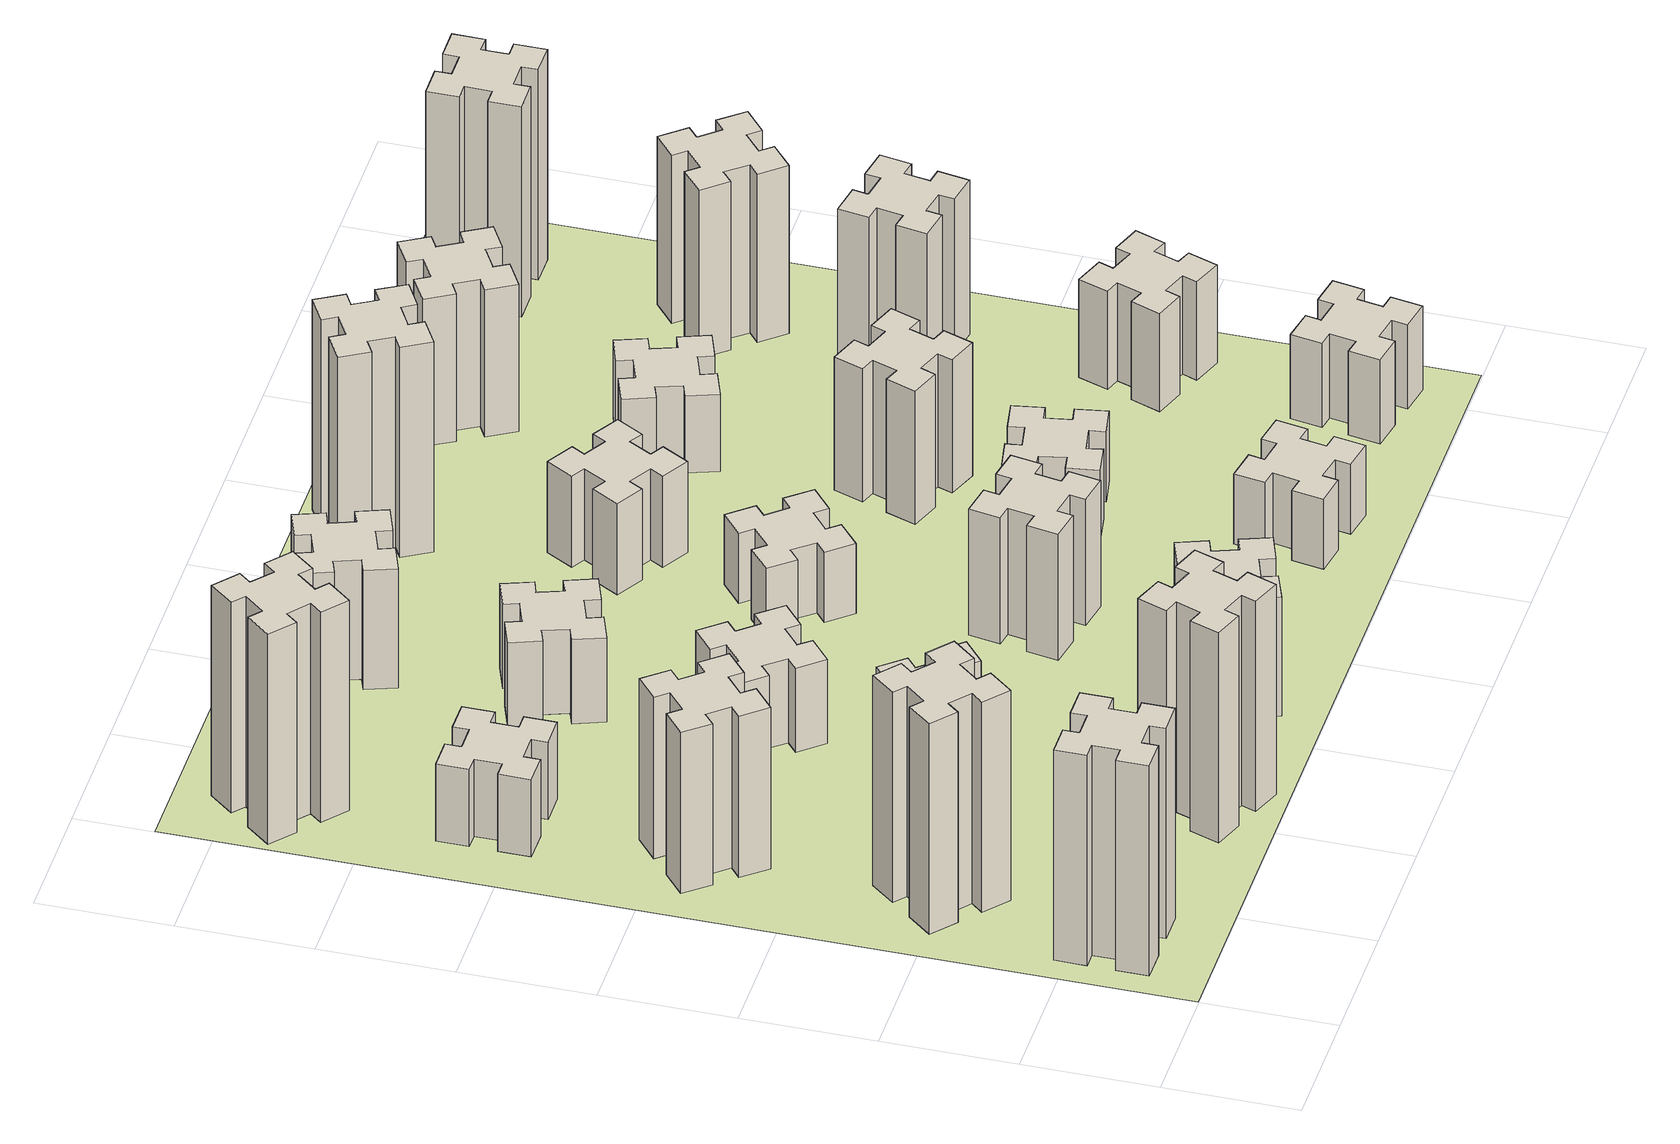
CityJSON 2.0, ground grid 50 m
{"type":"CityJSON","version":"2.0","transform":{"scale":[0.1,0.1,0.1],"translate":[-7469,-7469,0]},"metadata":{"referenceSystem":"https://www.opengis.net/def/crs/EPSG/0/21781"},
"CityObjects":{
"building1":{"type":"Building","attributes":{"class":"1000","function":"1000","usage":"1000","yearOfConstruction":2016,"roofType":"1000","measuredHeight":90,"storeysAboveGround":30,"storeysBelowGround":0},"geometry":[{"type":"Solid","lod":"1","boundaries":[[[[0,1,2,3,4,5,6,7,8,9,10,11,12,13,14,15,16,17,18,19]],[[17,16,20,21]],[[16,15,22,20]],[[15,14,23,22]],[[14,13,24,23]],[[13,12,25,24]],[[12,11,26,25]],[[11,10,27,26]],[[10,9,28,27]],[[9,8,29,28]],[[8,7,30,29]],[[7,6,31,30]],[[6,5,32,31]],[[5,4,33,32]],[[4,3,34,33]],[[3,2,35,34]],[[2,1,36,35]],[[1,0,37,36]],[[0,19,38,37]],[[19,18,39,38]],[[18,17,21,39]],[[24,25,26,27,28,29,30,31,32,33,34,35,36,37,38,39,21,20,22,23]]]]}]},
"building2":{"type":"Building","attributes":{"class":"1000","function":"1000","usage":"1000","yearOfConstruction":2016,"roofType":"1000","measuredHeight":90,"storeysAboveGround":30,"storeysBelowGround":0},"geometry":[{"type":"Solid","lod":"1","boundaries":[[[[40,41,42,43,44,45,46,47,48,49,50,51,52,53,54,55,56,57,58,59]],[[57,56,60,61]],[[56,55,62,60]],[[55,54,63,62]],[[54,53,64,63]],[[53,52,65,64]],[[52,51,66,65]],[[51,50,67,66]],[[50,49,68,67]],[[49,48,69,68]],[[48,47,70,69]],[[47,46,71,70]],[[46,45,72,71]],[[45,44,73,72]],[[44,43,74,73]],[[43,42,75,74]],[[42,41,76,75]],[[41,40,77,76]],[[40,59,78,77]],[[59,58,79,78]],[[58,57,61,79]],[[64,65,66,67,68,69,70,71,72,73,74,75,76,77,78,79,61,60,62,63]]]]}]},
"building3":{"type":"Building","attributes":{"class":"1000","function":"1000","usage":"1000","yearOfConstruction":2016,"roofType":"1000","measuredHeight":69,"storeysAboveGround":30,"storeysBelowGround":0},"geometry":[{"type":"Solid","lod":"1","boundaries":[[[[80,81,82,83,84,85,86,87,88,89,90,91,92,93,94,95,96,97,98,99]],[[97,96,100,101]],[[96,95,102,100]],[[95,94,103,102]],[[94,93,104,103]],[[93,92,105,104]],[[92,91,106,105]],[[91,90,107,106]],[[90,89,108,107]],[[89,88,109,108]],[[88,87,110,109]],[[87,86,111,110]],[[86,85,112,111]],[[85,84,113,112]],[[84,83,114,113]],[[83,82,115,114]],[[82,81,116,115]],[[81,80,117,116]],[[80,99,118,117]],[[99,98,119,118]],[[98,97,101,119]],[[104,105,106,107,108,109,110,111,112,113,114,115,116,117,118,119,101,100,102,103]]]]}]},
"building4":{"type":"Building","attributes":{"class":"1000","function":"1000","usage":"1000","yearOfConstruction":2016,"roofType":"1000","measuredHeight":33,"storeysAboveGround":30,"storeysBelowGround":0},"geometry":[{"type":"Solid","lod":"1","boundaries":[[[[120,121,122,123,124,125,126,127,128,129,130,131,132,133,134,135,136,137,138,139]],[[137,136,140,141]],[[136,135,142,140]],[[135,134,143,142]],[[134,133,144,143]],[[133,132,145,144]],[[132,131,146,145]],[[131,130,147,146]],[[130,129,148,147]],[[129,128,149,148]],[[128,127,150,149]],[[127,126,151,150]],[[126,125,152,151]],[[125,124,153,152]],[[124,123,154,153]],[[123,122,155,154]],[[122,121,156,155]],[[121,120,157,156]],[[120,139,158,157]],[[139,138,159,158]],[[138,137,141,159]],[[144,145,146,147,148,149,150,151,152,153,154,155,156,157,158,159,141,140,142,143]]]]}]},
"building5":{"type":"Building","attributes":{"class":"1000","function":"1000","usage":"1000","yearOfConstruction":2016,"roofType":"1000","measuredHeight":90,"storeysAboveGround":30,"storeysBelowGround":0},"geometry":[{"type":"Solid","lod":"1","boundaries":[[[[160,161,162,163,164,165,166,167,168,169,170,171,172,173,174,175,176,177,178,179]],[[177,176,180,181]],[[176,175,182,180]],[[175,174,183,182]],[[174,173,184,183]],[[173,172,185,184]],[[172,171,186,185]],[[171,170,187,186]],[[170,169,188,187]],[[169,168,189,188]],[[168,167,190,189]],[[167,166,191,190]],[[166,165,192,191]],[[165,164,193,192]],[[164,163,194,193]],[[163,162,195,194]],[[162,161,196,195]],[[161,160,197,196]],[[160,179,198,197]],[[179,178,199,198]],[[178,177,181,199]],[[184,185,186,187,188,189,190,191,192,193,194,195,196,197,198,199,181,180,182,183]]]]}]},
"building6":{"type":"Building","attributes":{"class":"1000","function":"1000","usage":"1000","yearOfConstruction":2016,"roofType":"1000","measuredHeight":90,"storeysAboveGround":30,"storeysBelowGround":0},"geometry":[{"type":"Solid","lod":"1","boundaries":[[[[200,201,202,203,204,205,206,207,208,209,210,211,212,213,214,215,216,217,218,219]],[[217,216,220,221]],[[216,215,222,220]],[[215,214,223,222]],[[214,213,224,223]],[[213,212,225,224]],[[212,211,226,225]],[[211,210,227,226]],[[210,209,228,227]],[[209,208,229,228]],[[208,207,230,229]],[[207,206,231,230]],[[206,205,232,231]],[[205,204,233,232]],[[204,203,234,233]],[[203,202,235,234]],[[202,201,236,235]],[[201,200,237,236]],[[200,219,238,237]],[[219,218,239,238]],[[218,217,221,239]],[[224,225,226,227,228,229,230,231,232,233,234,235,236,237,238,239,221,220,222,223]]]]}]},
"building7":{"type":"Building","attributes":{"class":"1000","function":"1000","usage":"1000","yearOfConstruction":2016,"roofType":"1000","measuredHeight":33,"storeysAboveGround":30,"storeysBelowGround":0},"geometry":[{"type":"Solid","lod":"1","boundaries":[[[[240,241,242,243,244,245,246,247,248,249,250,251,252,253,254,255,256,257,258,259]],[[257,256,260,261]],[[256,255,262,260]],[[255,254,263,262]],[[254,253,264,263]],[[253,252,265,264]],[[252,251,266,265]],[[251,250,267,266]],[[250,249,268,267]],[[249,248,269,268]],[[248,247,270,269]],[[247,246,271,270]],[[246,245,272,271]],[[245,244,273,272]],[[244,243,274,273]],[[243,242,275,274]],[[242,241,276,275]],[[241,240,277,276]],[[240,259,278,277]],[[259,258,279,278]],[[258,257,261,279]],[[264,265,266,267,268,269,270,271,272,273,274,275,276,277,278,279,261,260,262,263]]]]}]},
"building8":{"type":"Building","attributes":{"class":"1000","function":"1000","usage":"1000","yearOfConstruction":2016,"roofType":"1000","measuredHeight":36,"storeysAboveGround":30,"storeysBelowGround":0},"geometry":[{"type":"Solid","lod":"1","boundaries":[[[[280,281,282,283,284,285,286,287,288,289,290,291,292,293,294,295,296,297,298,299]],[[297,296,300,301]],[[296,295,302,300]],[[295,294,303,302]],[[294,293,304,303]],[[293,292,305,304]],[[292,291,306,305]],[[291,290,307,306]],[[290,289,308,307]],[[289,288,309,308]],[[288,287,310,309]],[[287,286,311,310]],[[286,285,312,311]],[[285,284,313,312]],[[284,283,314,313]],[[283,282,315,314]],[[282,281,316,315]],[[281,280,317,316]],[[280,299,318,317]],[[299,298,319,318]],[[298,297,301,319]],[[304,305,306,307,308,309,310,311,312,313,314,315,316,317,318,319,301,300,302,303]]]]}]},
"building9":{"type":"Building","attributes":{"class":"1000","function":"1000","usage":"1000","yearOfConstruction":2016,"roofType":"1000","measuredHeight":51,"storeysAboveGround":30,"storeysBelowGround":0},"geometry":[{"type":"Solid","lod":"1","boundaries":[[[[320,321,322,323,324,325,326,327,328,329,330,331,332,333,334,335,336,337,338,339]],[[337,336,340,341]],[[336,335,342,340]],[[335,334,343,342]],[[334,333,344,343]],[[333,332,345,344]],[[332,331,346,345]],[[331,330,347,346]],[[330,329,348,347]],[[329,328,349,348]],[[328,327,350,349]],[[327,326,351,350]],[[326,325,352,351]],[[325,324,353,352]],[[324,323,354,353]],[[323,322,355,354]],[[322,321,356,355]],[[321,320,357,356]],[[320,339,358,357]],[[339,338,359,358]],[[338,337,341,359]],[[344,345,346,347,348,349,350,351,352,353,354,355,356,357,358,359,341,340,342,343]]]]}]},
"building10":{"type":"Building","attributes":{"class":"1000","function":"1000","usage":"1000","yearOfConstruction":2016,"roofType":"1000","measuredHeight":36,"storeysAboveGround":30,"storeysBelowGround":0},"geometry":[{"type":"Solid","lod":"1","boundaries":[[[[360,361,362,363,364,365,366,367,368,369,370,371,372,373,374,375,376,377,378,379]],[[377,376,380,381]],[[376,375,382,380]],[[375,374,383,382]],[[374,373,384,383]],[[373,372,385,384]],[[372,371,386,385]],[[371,370,387,386]],[[370,369,388,387]],[[369,368,389,388]],[[368,367,390,389]],[[367,366,391,390]],[[366,365,392,391]],[[365,364,393,392]],[[364,363,394,393]],[[363,362,395,394]],[[362,361,396,395]],[[361,360,397,396]],[[360,379,398,397]],[[379,378,399,398]],[[378,377,381,399]],[[384,385,386,387,388,389,390,391,392,393,394,395,396,397,398,399,381,380,382,383]]]]}]},
"building11":{"type":"Building","attributes":{"class":"1000","function":"1000","usage":"1000","yearOfConstruction":2016,"roofType":"1000","measuredHeight":51,"storeysAboveGround":30,"storeysBelowGround":0},"geometry":[{"type":"Solid","lod":"1","boundaries":[[[[400,401,402,403,404,405,406,407,408,409,410,411,412,413,414,415,416,417,418,419]],[[417,416,420,421]],[[416,415,422,420]],[[415,414,423,422]],[[414,413,424,423]],[[413,412,425,424]],[[412,411,426,425]],[[411,410,427,426]],[[410,409,428,427]],[[409,408,429,428]],[[408,407,430,429]],[[407,406,431,430]],[[406,405,432,431]],[[405,404,433,432]],[[404,403,434,433]],[[403,402,435,434]],[[402,401,436,435]],[[401,400,437,436]],[[400,419,438,437]],[[419,418,439,438]],[[418,417,421,439]],[[424,425,426,427,428,429,430,431,432,433,434,435,436,437,438,439,421,420,422,423]]]]}]},
"building12":{"type":"Building","attributes":{"class":"1000","function":"1000","usage":"1000","yearOfConstruction":2016,"roofType":"1000","measuredHeight":54,"storeysAboveGround":30,"storeysBelowGround":0},"geometry":[{"type":"Solid","lod":"1","boundaries":[[[[440,441,442,443,444,445,446,447,448,449,450,451,452,453,454,455,456,457,458,459]],[[457,456,460,461]],[[456,455,462,460]],[[455,454,463,462]],[[454,453,464,463]],[[453,452,465,464]],[[452,451,466,465]],[[451,450,467,466]],[[450,449,468,467]],[[449,448,469,468]],[[448,447,470,469]],[[447,446,471,470]],[[446,445,472,471]],[[445,444,473,472]],[[444,443,474,473]],[[443,442,475,474]],[[442,441,476,475]],[[441,440,477,476]],[[440,459,478,477]],[[459,458,479,478]],[[458,457,461,479]],[[464,465,466,467,468,469,470,471,472,473,474,475,476,477,478,479,461,460,462,463]]]]}]},
"building13":{"type":"Building","attributes":{"class":"1000","function":"1000","usage":"1000","yearOfConstruction":2016,"roofType":"1000","measuredHeight":30,"storeysAboveGround":30,"storeysBelowGround":0},"geometry":[{"type":"Solid","lod":"1","boundaries":[[[[480,481,482,483,484,485,486,487,488,489,490,491,492,493,494,495,496,497,498,499]],[[497,496,500,501]],[[496,495,502,500]],[[495,494,503,502]],[[494,493,504,503]],[[493,492,505,504]],[[492,491,506,505]],[[491,490,507,506]],[[490,489,508,507]],[[489,488,509,508]],[[488,487,510,509]],[[487,486,511,510]],[[486,485,512,511]],[[485,484,513,512]],[[484,483,514,513]],[[483,482,515,514]],[[482,481,516,515]],[[481,480,517,516]],[[480,499,518,517]],[[499,498,519,518]],[[498,497,501,519]],[[504,505,506,507,508,509,510,511,512,513,514,515,516,517,518,519,501,500,502,503]]]]}]},
"building14":{"type":"Building","attributes":{"class":"1000","function":"1000","usage":"1000","yearOfConstruction":2016,"roofType":"1000","measuredHeight":39,"storeysAboveGround":30,"storeysBelowGround":0},"geometry":[{"type":"Solid","lod":"1","boundaries":[[[[520,521,522,523,524,525,526,527,528,529,530,531,532,533,534,535,536,537,538,539]],[[537,536,540,541]],[[536,535,542,540]],[[535,534,543,542]],[[534,533,544,543]],[[533,532,545,544]],[[532,531,546,545]],[[531,530,547,546]],[[530,529,548,547]],[[529,528,549,548]],[[528,527,550,549]],[[527,526,551,550]],[[526,525,552,551]],[[525,524,553,552]],[[524,523,554,553]],[[523,522,555,554]],[[522,521,556,555]],[[521,520,557,556]],[[520,539,558,557]],[[539,538,559,558]],[[538,537,541,559]],[[544,545,546,547,548,549,550,551,552,553,554,555,556,557,558,559,541,540,542,543]]]]}]},
"building15":{"type":"Building","attributes":{"class":"1000","function":"1000","usage":"1000","yearOfConstruction":2016,"roofType":"1000","measuredHeight":30,"storeysAboveGround":30,"storeysBelowGround":0},"geometry":[{"type":"Solid","lod":"1","boundaries":[[[[560,561,562,563,564,565,566,567,568,569,570,571,572,573,574,575,576,577,578,579]],[[577,576,580,581]],[[576,575,582,580]],[[575,574,583,582]],[[574,573,584,583]],[[573,572,585,584]],[[572,571,586,585]],[[571,570,587,586]],[[570,569,588,587]],[[569,568,589,588]],[[568,567,590,589]],[[567,566,591,590]],[[566,565,592,591]],[[565,564,593,592]],[[564,563,594,593]],[[563,562,595,594]],[[562,561,596,595]],[[561,560,597,596]],[[560,579,598,597]],[[579,578,599,598]],[[578,577,581,599]],[[584,585,586,587,588,589,590,591,592,593,594,595,596,597,598,599,581,580,582,583]]]]}]},
"building16":{"type":"Building","attributes":{"class":"1000","function":"1000","usage":"1000","yearOfConstruction":2016,"roofType":"1000","measuredHeight":90,"storeysAboveGround":30,"storeysBelowGround":0},"geometry":[{"type":"Solid","lod":"1","boundaries":[[[[600,601,602,603,604,605,606,607,608,609,610,611,612,613,614,615,616,617,618,619]],[[617,616,620,621]],[[616,615,622,620]],[[615,614,623,622]],[[614,613,624,623]],[[613,612,625,624]],[[612,611,626,625]],[[611,610,627,626]],[[610,609,628,627]],[[609,608,629,628]],[[608,607,630,629]],[[607,606,631,630]],[[606,605,632,631]],[[605,604,633,632]],[[604,603,634,633]],[[603,602,635,634]],[[602,601,636,635]],[[601,600,637,636]],[[600,619,638,637]],[[619,618,639,638]],[[618,617,621,639]],[[624,625,626,627,628,629,630,631,632,633,634,635,636,637,638,639,621,620,622,623]]]]}]},
"building17":{"type":"Building","attributes":{"class":"1000","function":"1000","usage":"1000","yearOfConstruction":2016,"roofType":"1000","measuredHeight":30,"storeysAboveGround":30,"storeysBelowGround":0},"geometry":[{"type":"Solid","lod":"1","boundaries":[[[[640,641,642,643,644,645,646,647,648,649,650,651,652,653,654,655,656,657,658,659]],[[657,656,660,661]],[[656,655,662,660]],[[655,654,663,662]],[[654,653,664,663]],[[653,652,665,664]],[[652,651,666,665]],[[651,650,667,666]],[[650,649,668,667]],[[649,648,669,668]],[[648,647,670,669]],[[647,646,671,670]],[[646,645,672,671]],[[645,644,673,672]],[[644,643,674,673]],[[643,642,675,674]],[[642,641,676,675]],[[641,640,677,676]],[[640,659,678,677]],[[659,658,679,678]],[[658,657,661,679]],[[664,665,666,667,668,669,670,671,672,673,674,675,676,677,678,679,661,660,662,663]]]]}]},
"building18":{"type":"Building","attributes":{"class":"1000","function":"1000","usage":"1000","yearOfConstruction":2016,"roofType":"1000","measuredHeight":57,"storeysAboveGround":30,"storeysBelowGround":0},"geometry":[{"type":"Solid","lod":"1","boundaries":[[[[680,681,682,683,684,685,686,687,688,689,690,691,692,693,694,695,696,697,698,699]],[[697,696,700,701]],[[696,695,702,700]],[[695,694,703,702]],[[694,693,704,703]],[[693,692,705,704]],[[692,691,706,705]],[[691,690,707,706]],[[690,689,708,707]],[[689,688,709,708]],[[688,687,710,709]],[[687,686,711,710]],[[686,685,712,711]],[[685,684,713,712]],[[684,683,714,713]],[[683,682,715,714]],[[682,681,716,715]],[[681,680,717,716]],[[680,699,718,717]],[[699,698,719,718]],[[698,697,701,719]],[[704,705,706,707,708,709,710,711,712,713,714,715,716,717,718,719,701,700,702,703]]]]}]},
"building19":{"type":"Building","attributes":{"class":"1000","function":"1000","usage":"1000","yearOfConstruction":2016,"roofType":"1000","measuredHeight":33,"storeysAboveGround":30,"storeysBelowGround":0},"geometry":[{"type":"Solid","lod":"1","boundaries":[[[[720,721,722,723,724,725,726,727,728,729,730,731,732,733,734,735,736,737,738,739]],[[737,736,740,741]],[[736,735,742,740]],[[735,734,743,742]],[[734,733,744,743]],[[733,732,745,744]],[[732,731,746,745]],[[731,730,747,746]],[[730,729,748,747]],[[729,728,749,748]],[[728,727,750,749]],[[727,726,751,750]],[[726,725,752,751]],[[725,724,753,752]],[[724,723,754,753]],[[723,722,755,754]],[[722,721,756,755]],[[721,720,757,756]],[[720,739,758,757]],[[739,738,759,758]],[[738,737,741,759]],[[744,745,746,747,748,749,750,751,752,753,754,755,756,757,758,759,741,740,742,743]]]]}]},
"building20":{"type":"Building","attributes":{"class":"1000","function":"1000","usage":"1000","yearOfConstruction":2016,"roofType":"1000","measuredHeight":36,"storeysAboveGround":30,"storeysBelowGround":0},"geometry":[{"type":"Solid","lod":"1","boundaries":[[[[760,761,762,763,764,765,766,767,768,769,770,771,772,773,774,775,776,777,778,779]],[[777,776,780,781]],[[776,775,782,780]],[[775,774,783,782]],[[774,773,784,783]],[[773,772,785,784]],[[772,771,786,785]],[[771,770,787,786]],[[770,769,788,787]],[[769,768,789,788]],[[768,767,790,789]],[[767,766,791,790]],[[766,765,792,791]],[[765,764,793,792]],[[764,763,794,793]],[[763,762,795,794]],[[762,761,796,795]],[[761,760,797,796]],[[760,779,798,797]],[[779,778,799,798]],[[778,777,781,799]],[[784,785,786,787,788,789,790,791,792,793,794,795,796,797,798,799,781,780,782,783]]]]}]},
"building21":{"type":"Building","attributes":{"class":"1000","function":"1000","usage":"1000","yearOfConstruction":2016,"roofType":"1000","measuredHeight":63,"storeysAboveGround":30,"storeysBelowGround":0},"geometry":[{"type":"Solid","lod":"1","boundaries":[[[[800,801,802,803,804,805,806,807,808,809,810,811,812,813,814,815,816,817,818,819]],[[817,816,820,821]],[[816,815,822,820]],[[815,814,823,822]],[[814,813,824,823]],[[813,812,825,824]],[[812,811,826,825]],[[811,810,827,826]],[[810,809,828,827]],[[809,808,829,828]],[[808,807,830,829]],[[807,806,831,830]],[[806,805,832,831]],[[805,804,833,832]],[[804,803,834,833]],[[803,802,835,834]],[[802,801,836,835]],[[801,800,837,836]],[[800,819,838,837]],[[819,818,839,838]],[[818,817,821,839]],[[824,825,826,827,828,829,830,831,832,833,834,835,836,837,838,839,821,820,822,823]]]]}]},
"building22":{"type":"Building","attributes":{"class":"1000","function":"1000","usage":"1000","yearOfConstruction":2016,"roofType":"1000","measuredHeight":42,"storeysAboveGround":30,"storeysBelowGround":0},"geometry":[{"type":"Solid","lod":"1","boundaries":[[[[840,841,842,843,844,845,846,847,848,849,850,851,852,853,854,855,856,857,858,859]],[[857,856,860,861]],[[856,855,862,860]],[[855,854,863,862]],[[854,853,864,863]],[[853,852,865,864]],[[852,851,866,865]],[[851,850,867,866]],[[850,849,868,867]],[[849,848,869,868]],[[848,847,870,869]],[[847,846,871,870]],[[846,845,872,871]],[[845,844,873,872]],[[844,843,874,873]],[[843,842,875,874]],[[842,841,876,875]],[[841,840,877,876]],[[840,859,878,877]],[[859,858,879,878]],[[858,857,861,879]],[[864,865,866,867,868,869,870,871,872,873,874,875,876,877,878,879,861,860,862,863]]]]}]},
"building23":{"type":"Building","attributes":{"class":"1000","function":"1000","usage":"1000","yearOfConstruction":2016,"roofType":"1000","measuredHeight":66,"storeysAboveGround":30,"storeysBelowGround":0},"geometry":[{"type":"Solid","lod":"1","boundaries":[[[[880,881,882,883,884,885,886,887,888,889,890,891,892,893,894,895,896,897,898,899]],[[897,896,900,901]],[[896,895,902,900]],[[895,894,903,902]],[[894,893,904,903]],[[893,892,905,904]],[[892,891,906,905]],[[891,890,907,906]],[[890,889,908,907]],[[889,888,909,908]],[[888,887,910,909]],[[887,886,911,910]],[[886,885,912,911]],[[885,884,913,912]],[[884,883,914,913]],[[883,882,915,914]],[[882,881,916,915]],[[881,880,917,916]],[[880,899,918,917]],[[899,898,919,918]],[[898,897,901,919]],[[904,905,906,907,908,909,910,911,912,913,914,915,916,917,918,919,901,900,902,903]]]]}]},
"building24":{"type":"Building","attributes":{"class":"1000","function":"1000","usage":"1000","yearOfConstruction":2016,"roofType":"1000","measuredHeight":72,"storeysAboveGround":30,"storeysBelowGround":0},"geometry":[{"type":"Solid","lod":"1","boundaries":[[[[920,921,922,923,924,925,926,927,928,929,930,931,932,933,934,935,936,937,938,939]],[[937,936,940,941]],[[936,935,942,940]],[[935,934,943,942]],[[934,933,944,943]],[[933,932,945,944]],[[932,931,946,945]],[[931,930,947,946]],[[930,929,948,947]],[[929,928,949,948]],[[928,927,950,949]],[[927,926,951,950]],[[926,925,952,951]],[[925,924,953,952]],[[924,923,954,953]],[[923,922,955,954]],[[922,921,956,955]],[[921,920,957,956]],[[920,939,958,957]],[[939,938,959,958]],[[938,937,941,959]],[[944,945,946,947,948,949,950,951,952,953,954,955,956,957,958,959,941,940,942,943]]]]}]},
"building25":{"type":"Building","attributes":{"class":"1000","function":"1000","usage":"1000","yearOfConstruction":2016,"roofType":"1000","measuredHeight":90,"storeysAboveGround":30,"storeysBelowGround":0},"geometry":[{"type":"Solid","lod":"1","boundaries":[[[[960,961,962,963,964,965,966,967,968,969,970,971,972,973,974,975,976,977,978,979]],[[977,976,980,981]],[[976,975,982,980]],[[975,974,983,982]],[[974,973,984,983]],[[973,972,985,984]],[[972,971,986,985]],[[971,970,987,986]],[[970,969,988,987]],[[969,968,989,988]],[[968,967,990,989]],[[967,966,991,990]],[[966,965,992,991]],[[965,964,993,992]],[[964,963,994,993]],[[963,962,995,994]],[[962,961,996,995]],[[961,960,997,996]],[[960,979,998,997]],[[979,978,999,998]],[[978,977,981,999]],[[984,985,986,987,988,989,990,991,992,993,994,995,996,997,998,999,981,980,982,983]]]]}]},
"landuse1":{"type":"LandUse","attributes":{"name":"plot1","function":"1010"},"geometry":[{"type":"MultiSurface","lod":"1","boundaries":[[[1000,1001,1002,1003]]]}]}
},
"vertices":[
[165,425,0],[165,325,0],[105,325,0],[105,205,0],[225,205,0],[225,265,0],[325,265,0],[325,205,0],[445,205,0],[445,325,0],[385,325,0],[385,425,0],[445,425,0],[445,545,0],[325,545,0],[325,485,0],[225,485,0],[225,545,0],[105,545,0],[105,425,0],[225,485,900],[225,545,900],[325,485,900],[325,545,900],[445,545,900],[445,425,900],[385,425,900],[385,325,900],[445,325,900],[445,205,900],[325,205,900],[325,265,900],[225,265,900],[225,205,900],[105,205,900],[105,325,900],[165,325,900],[165,425,900],[105,425,900],[105,545,900],
[484,1067,0],[408,1132,0],[446,1178,0],[354,1255,0],[277,1163,0],[323,1124,0],[259,1048,0],[213,1086,0],[136,994,0],[228,917,0],[266,963,0],[343,899,0],[304,853,0],[396,776,0],[473,868,0],[427,906,0],[492,983,0],[538,944,0],[615,1036,0],[523,1113,0],[492,983,900],[538,944,900],[427,906,900],[473,868,900],[396,776,900],[304,853,900],[343,899,900],[266,963,900],[228,917,900],[136,994,900],[213,1086,900],[259,1048,900],[323,1124,900],[277,1163,900],[354,1255,900],[446,1178,900],[408,1132,900],[484,1067,900],[523,1113,900],[615,1036,900],
[492,1888,0],[427,1964,0],[473,2003,0],[396,2095,0],[304,2018,0],[343,1972,0],[266,1907,0],[228,1953,0],[136,1876,0],[213,1784,0],[259,1823,0],[323,1746,0],[277,1708,0],[354,1616,0],[446,1693,0],[408,1739,0],[484,1803,0],[523,1757,0],[615,1834,0],[538,1926,0],[484,1803,690],[523,1757,690],[408,1739,690],[446,1693,690],[354,1616,690],[277,1708,690],[323,1746,690],[259,1823,690],[213,1784,690],[136,1876,690],[228,1953,690],[266,1907,690],[343,1972,690],[304,2018,690],[396,2095,690],[473,2003,690],[427,1964,690],[492,1888,690],[538,1926,690],[615,1834,690],
[485,2545,0],[485,2645,0],[545,2645,0],[545,2765,0],[425,2765,0],[425,2705,0],[325,2705,0],[325,2765,0],[205,2765,0],[205,2645,0],[265,2645,0],[265,2545,0],[205,2545,0],[205,2425,0],[325,2425,0],[325,2485,0],[425,2485,0],[425,2425,0],[545,2425,0],[545,2545,0],[425,2485,330],[425,2425,330],[325,2485,330],[325,2425,330],[205,2425,330],[205,2545,330],[265,2545,330],[265,2645,330],[205,2645,330],[205,2765,330],[325,2765,330],[325,2705,330],[425,2705,330],[425,2765,330],[545,2765,330],[545,2645,330],[485,2645,330],[485,2545,330],[545,2545,330],[545,2425,330],
[1029,360,0],[995,266,0],[939,287,0],[897,174,0],[1010,133,0],[1031,189,0],[1125,155,0],[1104,99,0],[1217,57,0],[1258,170,0],[1202,191,0],[1236,285,0],[1292,264,0],[1333,377,0],[1220,418,0],[1200,362,0],[1106,396,0],[1127,452,0],[1014,493,0],[973,380,0],[1106,396,900],[1127,452,900],[1200,362,900],[1220,418,900],[1333,377,900],[1292,264,900],[1236,285,900],[1202,191,900],[1258,170,900],[1217,57,900],[1104,99,900],[1125,155,900],[1031,189,900],[1010,133,900],[897,174,900],[939,287,900],[995,266,900],[1029,360,900],[973,380,900],[1014,493,900],
[384,3387,0],[308,3452,0],[346,3498,0],[254,3575,0],[177,3483,0],[223,3444,0],[159,3368,0],[113,3406,0],[36,3314,0],[128,3237,0],[166,3283,0],[243,3219,0],[204,3173,0],[296,3096,0],[373,3188,0],[327,3226,0],[392,3303,0],[438,3264,0],[515,3356,0],[423,3433,0],[392,3303,900],[438,3264,900],[327,3226,900],[373,3188,900],[296,3096,900],[204,3173,900],[243,3219,900],[166,3283,900],[128,3237,900],[36,3314,900],[113,3406,900],[159,3368,900],[223,3444,900],[177,3483,900],[254,3575,900],[346,3498,900],[308,3452,900],[384,3387,900],[423,3433,900],[515,3356,900],
[1083,1332,0],[1006,1267,0],[968,1313,0],[876,1236,0],[953,1144,0],[999,1183,0],[1063,1106,0],[1017,1068,0],[1094,976,0],[1186,1053,0],[1148,1099,0],[1224,1163,0],[1263,1117,0],[1355,1194,0],[1278,1286,0],[1232,1248,0],[1167,1324,0],[1213,1363,0],[1136,1455,0],[1044,1378,0],[1167,1324,330],[1213,1363,330],[1232,1248,330],[1278,1286,330],[1355,1194,330],[1263,1117,330],[1224,1163,330],[1148,1099,330],[1186,1053,330],[1094,976,330],[1017,1068,330],[1063,1106,330],[999,1183,330],[953,1144,330],[876,1236,330],[968,1313,330],[1006,1267,330],[1083,1332,330],[1044,1378,330],[1136,1455,330],
[1083,1972,0],[1006,1907,0],[968,1953,0],[876,1876,0],[953,1784,0],[999,1823,0],[1063,1746,0],[1017,1708,0],[1094,1616,0],[1186,1693,0],[1148,1739,0],[1224,1803,0],[1263,1757,0],[1355,1834,0],[1278,1926,0],[1232,1888,0],[1167,1964,0],[1213,2003,0],[1136,2095,0],[1044,2018,0],[1167,1964,360],[1213,2003,360],[1232,1888,360],[1278,1926,360],[1355,1834,360],[1263,1757,360],[1224,1803,360],[1148,1739,360],[1186,1693,360],[1094,1616,360],[1017,1708,360],[1063,1746,360],[999,1823,360],[953,1784,360],[876,1876,360],[968,1953,360],[1006,1907,360],[1083,1972,360],[1044,2018,360],[1136,2095,360],
[1765,496,0],[1671,462,0],[1650,518,0],[1537,477,0],[1579,364,0],[1635,385,0],[1669,291,0],[1613,270,0],[1654,157,0],[1767,199,0],[1746,255,0],[1840,289,0],[1860,233,0],[1973,274,0],[1932,387,0],[1876,366,0],[1842,460,0],[1898,480,0],[1857,593,0],[1744,552,0],[1842,460,510],[1898,480,510],[1876,366,510],[1932,387,510],[1973,274,510],[1860,233,510],[1840,289,510],[1746,255,510],[1767,199,510],[1654,157,510],[1613,270,510],[1669,291,510],[1635,385,510],[1579,364,510],[1537,477,510],[1650,518,510],[1671,462,510],[1765,496,510],[1744,552,510],[1857,593,510],
[1106,2475,0],[1200,2509,0],[1220,2453,0],[1333,2494,0],[1292,2607,0],[1236,2586,0],[1202,2680,0],[1258,2700,0],[1217,2813,0],[1104,2772,0],[1125,2716,0],[1031,2682,0],[1010,2738,0],[897,2697,0],[939,2584,0],[995,2605,0],[1029,2511,0],[973,2490,0],[1014,2377,0],[1127,2419,0],[1029,2511,360],[973,2490,360],[995,2605,360],[939,2584,360],[897,2697,360],[1010,2738,360],[1031,2682,360],[1125,2716,360],[1104,2772,360],[1217,2813,360],[1258,2700,360],[1202,2680,360],[1236,2586,360],[1292,2607,360],[1333,2494,360],[1220,2453,360],[1200,2509,360],[1106,2475,360],[1127,2419,360],[1014,2377,360],
[1125,3456,0],[1031,3422,0],[1010,3478,0],[897,3437,0],[939,3324,0],[995,3345,0],[1029,3251,0],[973,3230,0],[1014,3117,0],[1127,3159,0],[1106,3215,0],[1200,3249,0],[1220,3193,0],[1333,3234,0],[1292,3347,0],[1236,3326,0],[1202,3420,0],[1258,3440,0],[1217,3553,0],[1104,3512,0],[1202,3420,510],[1258,3440,510],[1236,3326,510],[1292,3347,510],[1333,3234,510],[1220,3193,510],[1200,3249,510],[1106,3215,510],[1127,3159,510],[1014,3117,510],[973,3230,510],[1029,3251,510],[995,3345,510],[939,3324,510],[897,3437,510],[1010,3478,510],[1031,3422,510],[1125,3456,510],[1104,3512,510],[1217,3553,510],
[2055,1047,0],[2072,1145,0],[2131,1135,0],[2152,1253,0],[2034,1274,0],[2024,1215,0],[1925,1232,0],[1936,1291,0],[1817,1312,0],[1797,1194,0],[1856,1184,0],[1838,1085,0],[1779,1096,0],[1758,977,0],[1877,957,0],[1887,1016,0],[1985,998,0],[1975,939,0],[2093,918,0],[2114,1037,0],[1985,998,540],[1975,939,540],[1887,1016,540],[1877,957,540],[1758,977,540],[1779,1096,540],[1838,1085,540],[1856,1184,540],[1797,1194,540],[1817,1312,540],[1936,1291,540],[1925,1232,540],[2024,1215,540],[2034,1274,540],[2152,1253,540],[2131,1135,540],[2072,1145,540],[2055,1047,540],[2114,1037,540],[2093,918,540],
[1972,1988,0],[1907,2064,0],[1953,2103,0],[1876,2195,0],[1784,2118,0],[1823,2072,0],[1746,2007,0],[1708,2053,0],[1616,1976,0],[1693,1884,0],[1739,1923,0],[1803,1846,0],[1757,1808,0],[1834,1716,0],[1926,1793,0],[1888,1839,0],[1964,1903,0],[2003,1857,0],[2095,1934,0],[2018,2026,0],[1964,1903,300],[2003,1857,300],[1888,1839,300],[1926,1793,300],[1834,1716,300],[1757,1808,300],[1803,1846,300],[1739,1923,300],[1693,1884,300],[1616,1976,300],[1708,2053,300],[1746,2007,300],[1823,2072,300],[1784,2118,300],[1876,2195,300],[1953,2103,300],[1907,2064,300],[1972,1988,300],[2018,2026,300],[2095,1934,300],
[2026,2497,0],[2076,2584,0],[2128,2554,0],[2188,2658,0],[2084,2718,0],[2054,2666,0],[1967,2716,0],[1997,2768,0],[1893,2828,0],[1833,2724,0],[1885,2694,0],[1835,2607,0],[1783,2637,0],[1723,2533,0],[1827,2473,0],[1857,2525,0],[1944,2475,0],[1914,2423,0],[2018,2363,0],[2078,2467,0],[1944,2475,390],[1914,2423,390],[1857,2525,390],[1827,2473,390],[1723,2533,390],[1783,2637,390],[1835,2607,390],[1885,2694,390],[1833,2724,390],[1893,2828,390],[1997,2768,390],[1967,2716,390],[2054,2666,390],[2084,2718,390],[2188,2658,390],[2128,2554,390],[2076,2584,390],[2026,2497,390],[2078,2467,390],[2018,2363,390],
[2596,444,0],[2578,345,0],[2519,356,0],[2498,237,0],[2617,217,0],[2627,276,0],[2725,258,0],[2715,199,0],[2833,178,0],[2854,297,0],[2795,307,0],[2812,405,0],[2871,395,0],[2892,513,0],[2774,534,0],[2764,475,0],[2665,492,0],[2676,551,0],[2557,572,0],[2537,454,0],[2665,492,300],[2676,551,300],[2764,475,300],[2774,534,300],[2892,513,300],[2871,395,300],[2812,405,300],[2795,307,300],[2854,297,300],[2833,178,300],[2715,199,300],[2725,258,300],[2627,276,300],[2617,217,300],[2498,237,300],[2519,356,300],[2578,345,300],[2596,444,300],[2537,454,300],[2557,572,300],
[1844,3556,0],[1757,3506,0],[1727,3558,0],[1623,3498,0],[1683,3394,0],[1735,3424,0],[1785,3337,0],[1733,3307,0],[1793,3203,0],[1897,3263,0],[1867,3315,0],[1954,3365,0],[1984,3313,0],[2088,3373,0],[2028,3477,0],[1976,3447,0],[1926,3534,0],[1978,3564,0],[1918,3668,0],[1814,3608,0],[1926,3534,900],[1978,3564,900],[1976,3447,900],[2028,3477,900],[2088,3373,900],[1984,3313,900],[1954,3365,900],[1867,3315,900],[1897,3263,900],[1793,3203,900],[1733,3307,900],[1785,3337,900],[1735,3424,900],[1683,3394,900],[1623,3498,900],[1727,3558,900],[1757,3506,900],[1844,3556,900],[1814,3608,900],[1918,3668,900],
[2478,1245,0],[2496,1147,0],[2437,1137,0],[2457,1018,0],[2576,1039,0],[2565,1098,0],[2664,1116,0],[2674,1057,0],[2792,1077,0],[2771,1196,0],[2712,1185,0],[2695,1284,0],[2754,1294,0],[2733,1412,0],[2615,1391,0],[2625,1332,0],[2527,1315,0],[2517,1374,0],[2398,1353,0],[2419,1235,0],[2527,1315,300],[2517,1374,300],[2625,1332,300],[2615,1391,300],[2733,1412,300],[2754,1294,300],[2695,1284,300],[2712,1185,300],[2771,1196,300],[2792,1077,300],[2674,1057,300],[2664,1116,300],[2565,1098,300],[2576,1039,300],[2457,1018,300],[2437,1137,300],[2496,1147,300],[2478,1245,300],[2419,1235,300],[2398,1353,300],
[2682,1671,0],[2716,1765,0],[2772,1744,0],[2813,1857,0],[2700,1898,0],[2680,1842,0],[2586,1876,0],[2607,1932,0],[2494,1973,0],[2453,1860,0],[2509,1840,0],[2475,1746,0],[2419,1767,0],[2377,1654,0],[2490,1613,0],[2511,1669,0],[2605,1635,0],[2584,1579,0],[2697,1537,0],[2738,1650,0],[2605,1635,570],[2584,1579,570],[2511,1669,570],[2490,1613,570],[2377,1654,570],[2419,1767,570],[2475,1746,570],[2509,1840,570],[2453,1860,570],[2494,1973,570],[2607,1932,570],[2586,1876,570],[2680,1842,570],[2700,1898,570],[2813,1857,570],[2772,1744,570],[2716,1765,570],[2682,1671,570],[2738,1650,570],[2697,1537,570],
[2586,2475,0],[2680,2509,0],[2700,2453,0],[2813,2494,0],[2772,2607,0],[2716,2586,0],[2682,2680,0],[2738,2700,0],[2697,2813,0],[2584,2772,0],[2605,2716,0],[2511,2682,0],[2490,2738,0],[2377,2697,0],[2419,2584,0],[2475,2605,0],[2509,2511,0],[2453,2490,0],[2494,2377,0],[2607,2419,0],[2509,2511,330],[2453,2490,330],[2475,2605,330],[2419,2584,330],[2377,2697,330],[2490,2738,330],[2511,2682,330],[2605,2716,330],[2584,2772,330],[2697,2813,330],[2738,2700,330],[2682,2680,330],[2716,2586,330],[2772,2607,330],[2813,2494,330],[2700,2453,330],[2680,2509,330],[2586,2475,330],[2607,2419,330],[2494,2377,330],
[3504,475,0],[3405,492,0],[3416,551,0],[3297,572,0],[3277,454,0],[3336,444,0],[3318,345,0],[3259,356,0],[3238,237,0],[3357,217,0],[3367,276,0],[3465,258,0],[3455,199,0],[3573,178,0],[3594,297,0],[3535,307,0],[3552,405,0],[3611,395,0],[3632,513,0],[3514,534,0],[3552,405,360],[3611,395,360],[3535,307,360],[3594,297,360],[3573,178,360],[3455,199,360],[3465,258,360],[3367,276,360],[3357,217,360],[3238,237,360],[3259,356,360],[3318,345,360],[3336,444,360],[3277,454,360],[3297,572,360],[3416,551,360],[3405,492,360],[3504,475,360],[3514,534,360],[3632,513,360],
[2716,3347,0],[2666,3434,0],[2718,3464,0],[2658,3568,0],[2554,3508,0],[2584,3456,0],[2497,3406,0],[2467,3458,0],[2363,3398,0],[2423,3294,0],[2475,3324,0],[2525,3237,0],[2473,3207,0],[2533,3103,0],[2637,3163,0],[2607,3215,0],[2694,3265,0],[2724,3213,0],[2828,3273,0],[2768,3377,0],[2694,3265,630],[2724,3213,630],[2607,3215,630],[2637,3163,630],[2533,3103,630],[2473,3207,630],[2525,3237,630],[2475,3324,630],[2423,3294,630],[2363,3398,630],[2467,3458,630],[2497,3406,630],[2584,3456,630],[2554,3508,630],[2658,3568,630],[2718,3464,630],[2666,3434,630],[2716,3347,630],[2768,3377,630],[2828,3273,630],
[3351,1029,0],[3445,995,0],[3424,939,0],[3537,897,0],[3578,1010,0],[3522,1031,0],[3556,1125,0],[3612,1104,0],[3653,1217,0],[3540,1258,0],[3520,1202,0],[3426,1236,0],[3447,1292,0],[3334,1333,0],[3293,1220,0],[3349,1200,0],[3315,1106,0],[3259,1127,0],[3217,1014,0],[3330,973,0],[3315,1106,420],[3259,1127,420],[3349,1200,420],[3293,1220,420],[3334,1333,420],[3447,1292,420],[3426,1236,420],[3520,1202,420],[3540,1258,420],[3653,1217,420],[3612,1104,420],[3556,1125,420],[3522,1031,420],[3578,1010,420],[3537,897,420],[3424,939,420],[3445,995,420],[3351,1029,420],[3330,973,420],[3217,1014,420],
[3267,1856,0],[3365,1838,0],[3355,1779,0],[3473,1758,0],[3494,1877,0],[3435,1887,0],[3452,1985,0],[3511,1975,0],[3532,2093,0],[3414,2114,0],[3404,2055,0],[3305,2072,0],[3316,2131,0],[3197,2152,0],[3177,2034,0],[3236,2024,0],[3218,1925,0],[3159,1936,0],[3138,1817,0],[3257,1797,0],[3218,1925,660],[3159,1936,660],[3236,2024,660],[3177,2034,660],[3197,2152,660],[3316,2131,660],[3305,2072,660],[3404,2055,660],[3414,2114,660],[3532,2093,660],[3511,1975,660],[3452,1985,660],[3435,1887,660],[3494,1877,660],[3473,1758,660],[3355,1779,660],[3365,1838,660],[3267,1856,660],[3257,1797,660],[3138,1817,660],
[3219,2563,0],[3283,2486,0],[3237,2448,0],[3314,2356,0],[3406,2433,0],[3368,2479,0],[3444,2543,0],[3483,2497,0],[3575,2574,0],[3498,2666,0],[3452,2628,0],[3387,2704,0],[3433,2743,0],[3356,2835,0],[3264,2758,0],[3303,2712,0],[3226,2647,0],[3188,2693,0],[3096,2616,0],[3173,2524,0],[3226,2647,720],[3188,2693,720],[3303,2712,720],[3264,2758,720],[3356,2835,720],[3433,2743,720],[3387,2704,720],[3452,2628,720],[3498,2666,720],[3575,2574,720],[3483,2497,720],[3444,2543,720],[3368,2479,720],[3406,2433,720],[3314,2356,720],[3237,2448,720],[3283,2486,720],[3219,2563,720],[3173,2524,720],[3096,2616,720],
[3285,3325,0],[3385,3325,0],[3385,3265,0],[3505,3265,0],[3505,3385,0],[3445,3385,0],[3445,3485,0],[3505,3485,0],[3505,3605,0],[3385,3605,0],[3385,3545,0],[3285,3545,0],[3285,3605,0],[3165,3605,0],[3165,3485,0],[3225,3485,0],[3225,3385,0],[3165,3385,0],[3165,3265,0],[3285,3265,0],[3225,3385,900],[3165,3385,900],[3225,3485,900],[3165,3485,900],[3165,3605,900],[3285,3605,900],[3285,3545,900],[3385,3545,900],[3385,3605,900],[3505,3605,900],[3505,3485,900],[3445,3485,900],[3445,3385,900],[3505,3385,900],[3505,3265,900],[3385,3265,900],[3385,3325,900],[3285,3325,900],[3285,3265,900],[3165,3265,900],
[5,3705,0],[3705,3705,0],[3705,5,0],[5,5,0]
]}
